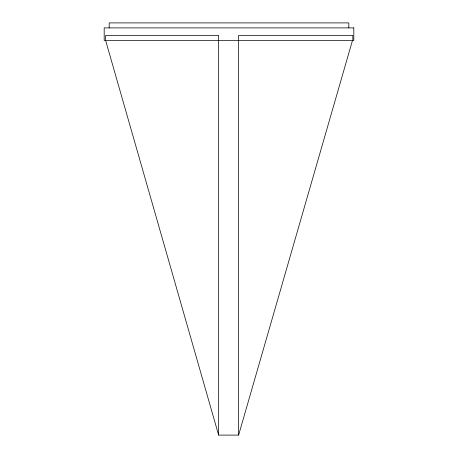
<?xml version="1.0" encoding="UTF-8"?>
<svg xmlns="http://www.w3.org/2000/svg" width="458" height="458" viewBox="0 0 458 458"><rect width="100%" height="100%" fill="white"/><g stroke="black" fill="none" stroke-linecap="round" stroke-linejoin="round"><path stroke-width="0.69" d="M218.632 435.1L218.632 35.392L105.609 35.392L105.609 40.39L218.632 435.1L238.618 435.1L352.494 40.39M352.843 40.39L352.843 35.392L238.618 35.392L238.618 435.1M348.819 27.898L348.819 22.9L109.181 22.9L109.181 27.898M353.811 27.898L104.189 27.898L104.189 40.39L353.811 40.39L353.811 27.898"/></g></svg>
